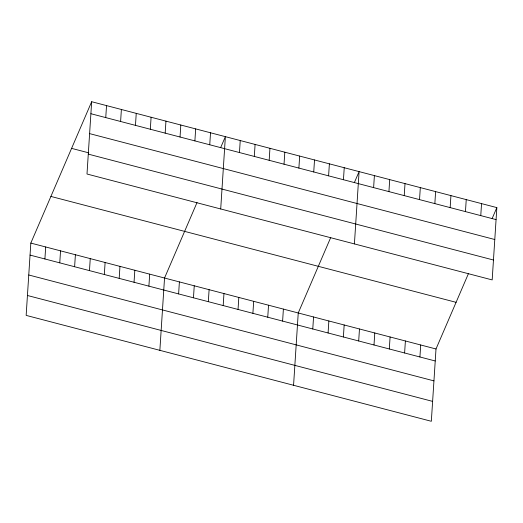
<?xml version="1.0" encoding="UTF-8"?>
<svg xmlns="http://www.w3.org/2000/svg" width="523" height="523" viewBox="0 0 523 523"><rect width="100%" height="100%" fill="white"/><g stroke="black" fill="none" stroke-linecap="round" stroke-linejoin="round"><path stroke-width="0.78" d="M91.669 101.717L86.995 174.022L492.176 279.916L496.85 207.611L91.669 101.717L30.824 243.084L26.15 315.389L431.331 421.283L436.005 348.978L468.497 273.49M44.906 258.97L45.684 246.967M59.766 262.853L60.537 250.85M74.619 266.737L75.397 254.734M89.479 270.62L90.25 258.617M105.751 117.603L106.529 105.6M104.332 274.503L105.11 262.5M120.61 121.486L121.382 109.484M119.192 278.386L119.963 266.384M135.464 125.37L136.242 113.367M134.045 282.27L134.823 270.267M150.323 129.253L151.095 117.244M148.905 286.153L149.676 274.144M165.176 133.136L165.954 121.127M159.861 350.332L164.536 278.027L197.027 202.538M180.036 137.019L180.808 125.01M178.618 293.919L179.389 281.91M194.889 140.896L195.667 128.893M193.471 297.796L194.249 285.793M209.749 144.779L210.521 132.777M208.331 301.679L209.102 289.677M220.706 208.965L225.38 136.66L220.673 147.597M223.184 305.563L223.962 293.56M239.462 152.546L240.234 140.543M238.043 309.446L238.815 297.443M254.315 156.429L255.093 144.426M252.897 313.329L253.675 301.326M269.175 160.313L269.946 148.31M267.756 317.213L268.528 305.21M284.028 164.196L284.806 152.193M282.61 321.096L283.388 309.093M298.888 168.079L299.666 156.076M293.566 385.281L298.241 312.976L330.732 237.481M313.741 171.962L314.519 159.96M312.774 328.98L313.552 316.977M328.601 175.846L329.379 163.843M328.084 332.981L328.856 320.978M343.454 179.729L344.232 167.726M343.389 336.982L344.167 324.979M354.411 243.914L359.092 171.609L354.385 182.54M358.693 340.983L359.471 328.98M373.618 187.613L374.396 175.61M374.004 344.984L374.775 332.981M388.929 191.614L389.7 179.605M389.308 348.985L390.086 336.975M404.233 195.615L405.011 183.606M404.612 352.986L405.39 340.976M419.538 199.616L420.315 187.607M419.923 356.987L420.701 344.977M434.848 203.61L435.62 191.608M450.153 207.611L450.931 195.609M465.457 211.612L466.235 199.609M480.768 215.613L481.546 203.61M492.143 218.549L496.85 207.611M90.897 113.72L496.072 219.614M89.61 133.62L494.784 239.514M71.592 148.369L88.792 152.86M88.282 154.122L493.464 260.016M50.908 196.432L456.082 302.327M30.824 243.084L436.005 348.978M30.046 255.087L435.228 360.981M28.765 274.987L433.94 380.881M27.438 295.488L432.619 401.383"/></g></svg>
